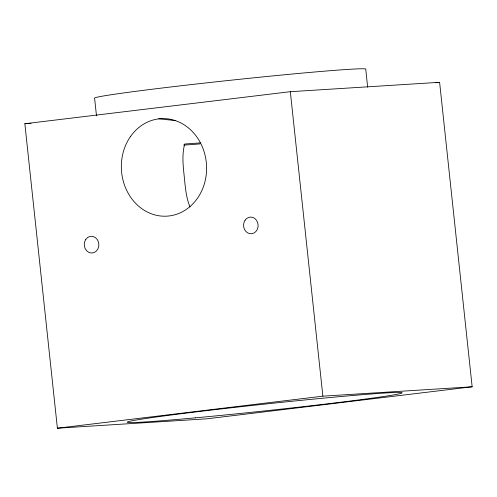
<?xml version="1.0" encoding="UTF-8"?>
<svg xmlns="http://www.w3.org/2000/svg" width="497" height="497" viewBox="0 0 497 497"><rect width="100%" height="100%" fill="white"/><g stroke="black" fill="none" stroke-linecap="round" stroke-linejoin="round"><path stroke-width="0.75" d="M24.85 123.734L290.329 91.69L439.609 82.303L472.15 386.784L206.671 418.828L57.391 428.209L24.85 123.734L27.173 123.585M435.763 82.769L439.609 82.303M57.391 428.209L322.87 396.171L472.15 386.784M200.279 142.906L184.71 144.006C181.56 155.505 183.35 167.725 184.542 179.405C185.431 188.674 186.369 198.334 189.997 206.969M28.72 123.492L31.038 123.343M158.773 118.783L175.739 120.647M367.65 87.174L365.742 69.288A136.445 3.336 -6.1 0 0 235.143 79.762A136.445 3.336 -6.1 0 0 94.579 98.002L96.493 115.888M290.329 91.69L322.87 396.171M199.993 143.894A55.689 1.361 -6.1 0 1 183.598 145.043M245.096 220.171A8.356 7.287 86.4 0 0 249.823 233.671A8.356 7.287 86.4 0 0 257.601 222.432A8.356 7.287 86.4 0 0 245.096 220.171M85.807 239.399A8.356 7.287 86.4 0 0 90.535 252.898A8.356 7.287 86.4 0 0 98.319 241.66A8.356 7.287 86.4 0 0 85.807 239.399M130.351 136.737A48.83 42.612 86.4 0 0 158.065 215.63A48.83 42.612 86.4 0 0 203.497 149.883A48.83 42.612 86.4 0 0 130.351 136.737M195.706 417.809A138.116 3.373 -6.1 0 0 402.104 392.841A138.116 3.373 -6.1 0 0 196.501 411.845A138.116 3.373 -6.1 0 0 195.706 417.809"/></g></svg>
